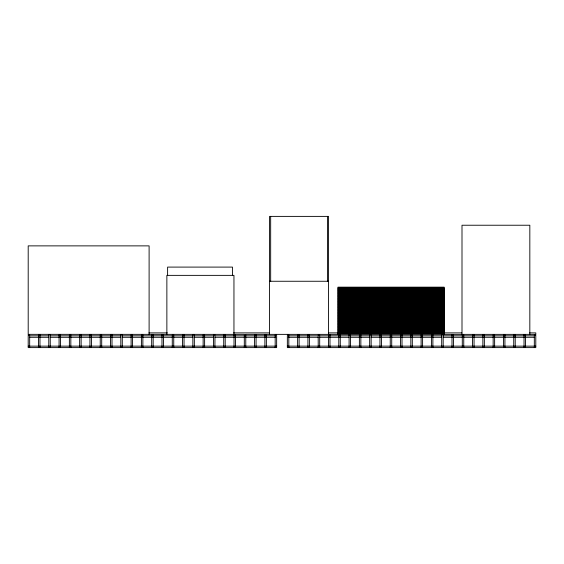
<?xml version="1.0" encoding="UTF-8"?>
<svg xmlns="http://www.w3.org/2000/svg" width="564" height="564" viewBox="0 0 564 564"><rect width="100%" height="100%" fill="white"/><g stroke="black" fill="none" stroke-linecap="round" stroke-linejoin="round"><path stroke-width="0.85" d="M269.564 281.26L328.544 281.26M337.991 287.901L444.15 287.901M337.991 288.634L444.15 288.634M337.991 289.374L444.15 289.374M337.991 290.107L444.15 290.107M337.991 290.848L444.15 290.848M337.991 291.581L444.15 291.581M337.991 292.321L444.15 292.321M337.991 293.061L444.15 293.061M337.991 293.795L444.15 293.795M337.991 294.535L444.15 294.535M337.991 295.268L444.15 295.268M337.991 296.008L444.15 296.008M337.991 296.742L444.15 296.742M337.991 297.482L444.15 297.482M337.991 298.222L444.15 298.222M337.991 298.955L444.15 298.955M337.991 299.695L444.15 299.695M337.991 300.429L444.15 300.429M337.991 301.169L444.15 301.169M337.991 301.902L444.15 301.902M337.991 302.642L444.15 302.642M337.991 303.383L444.15 303.383M337.991 304.116L444.15 304.116M337.991 304.856L444.15 304.856M337.991 305.589L444.15 305.589M337.991 306.33L444.15 306.33M337.991 307.07L444.15 307.07M337.991 307.803L444.15 307.803M337.991 308.543L444.15 308.543M337.991 309.276L444.15 309.276M337.991 310.017L444.15 310.017M337.991 310.75L444.15 310.75M337.991 311.49L444.15 311.49M337.991 312.23L444.15 312.23M337.991 312.964L444.15 312.964M337.991 313.704L444.15 313.704M337.991 314.437L444.15 314.437M337.991 315.177L444.15 315.177M337.991 315.911L444.15 315.911M337.991 316.651L444.15 316.651M337.991 317.391L444.15 317.391M337.991 318.124L444.15 318.124M337.991 318.864L444.15 318.864M337.991 319.598L444.15 319.598M337.991 320.338L444.15 320.338M337.991 321.071L444.15 321.071M337.991 321.811L444.15 321.811M337.991 322.552L444.15 322.552M337.991 323.285L444.15 323.285M337.991 324.025L444.15 324.025M337.991 324.758L444.15 324.758M337.991 325.498L444.15 325.498M337.991 326.232L444.15 326.232M337.991 326.972L444.15 326.972M337.991 327.712L444.15 327.712M337.991 328.445L444.15 328.445M337.991 329.186L444.15 329.186M337.991 329.919L444.15 329.919M337.991 330.659L444.15 330.659M337.991 331.392L444.15 331.392M337.991 332.133L444.15 332.133M148.91 332.894L167.409 332.894M233.489 332.894L269.613 332.894M328.756 332.894L461.796 332.894M529.631 332.894L535.8 332.894L535.8 334.367M337.991 333.606L444.15 333.606M244.057 334.367L28.2 334.346L28.2 245.876L149.107 245.876L149.107 334.346M245.819 334.367L534.919 334.367M29.962 335.82L48.462 335.82M120.71 335.82L50.224 335.82L50.259 347.614M122.473 335.82L192.951 335.82M194.714 335.82L213.22 335.82M275.768 335.82L214.983 335.82L214.905 347.614M288.225 335.82L318.181 335.82L318.216 347.614M319.943 335.82L349.017 335.82M350.773 335.82L369.279 335.82M371.041 335.82L441.52 335.82M443.283 335.82L534.03 335.82M29.962 337.293L48.462 337.293M50.224 337.293L120.71 337.293M122.473 337.293L192.951 337.293M194.714 337.293L213.22 337.293M214.983 337.293L275.768 337.293M288.225 337.293L318.181 337.293M319.943 337.293L349.017 337.293M350.773 337.293L369.279 337.293M371.041 337.293L441.52 337.293M443.283 337.293L534.03 337.293M28.2 346.141L276.649 346.141M287.344 346.141L535.793 346.141M535.793 335.82L535.793 347.614L287.344 347.614L287.344 335.82M534.319 335.82L534.319 347.614M529.829 334.346L529.829 225.233L462.001 225.233L462.001 334.346M525.5 335.82L525.5 347.614M524.026 335.82L524.026 347.614M515.214 335.82L515.214 347.614M513.741 335.82L513.741 347.614M504.921 335.82L504.921 347.614M503.448 335.82L503.448 347.614M494.628 335.82L494.628 347.614M493.155 335.82L493.155 347.614M484.342 335.82L484.342 347.614M482.869 335.82L482.869 347.614M474.049 335.82L474.049 347.614M472.576 335.82L472.576 347.614M463.756 335.82L463.756 347.614M462.283 335.82L462.283 347.614M453.47 335.82L453.47 347.614M451.997 335.82L451.997 347.614M444.15 334.346L444.15 287.161L337.991 287.161L337.991 334.346M443.177 335.82L443.177 347.614M441.704 335.82L441.704 347.614M432.884 335.82L432.884 347.614M431.411 335.82L431.411 347.614M422.598 335.82L422.598 347.614M421.118 335.82L421.118 347.614M412.305 335.82L412.305 347.614M410.832 335.82L410.832 347.614M402.012 335.82L402.012 347.614M400.539 335.82L400.539 347.614M391.726 335.82L391.726 347.614M390.246 335.82L390.246 347.614M381.433 335.82L381.433 347.614M379.96 335.82L379.96 347.614M371.14 335.82L371.14 347.614M369.667 335.82L369.667 347.614M360.854 335.82L360.854 347.614M359.374 335.82L359.374 347.614M350.561 335.82L350.561 347.614M349.088 335.82L349.088 347.614M340.268 335.82L340.268 347.614M338.795 335.82L338.795 347.614M329.982 335.82L329.982 347.614M328.544 334.346L328.544 216.386L269.564 216.386L269.564 334.346M328.502 335.82L328.502 347.614M327.437 216.386L327.437 281.401M319.689 335.82L319.689 347.614M309.396 335.82L309.396 347.614M307.923 335.82L307.923 347.614M299.11 335.82L299.11 347.614M297.63 335.82L297.63 347.614M288.817 335.82L288.817 347.614M276.649 335.82L276.649 347.614L28.2 347.614L28.2 335.82M275.176 335.82L275.176 347.614M270.671 216.386L270.671 281.401M266.363 335.82L266.363 347.614M264.89 335.82L264.89 347.614M256.07 335.82L256.07 347.614M254.597 335.82L254.597 347.614M245.777 335.82L245.777 347.614M244.304 335.82L244.304 347.614M235.491 335.82L235.491 347.614M233.954 334.346L233.954 275.366L166.866 275.366L166.866 334.346M234.018 335.82L234.018 347.614M232.481 275.394L232.481 267.096L167.607 267.096L167.607 275.394M225.198 335.82L225.198 347.614M223.725 335.82L223.725 347.614M213.432 335.82L213.432 347.614M204.619 335.82L204.619 347.614M203.139 335.82L203.139 347.614M194.326 335.82L194.326 347.614M192.853 335.82L192.853 347.614M184.033 335.82L184.033 347.614M182.56 335.82L182.56 347.614M173.747 335.82L173.747 347.614M172.267 335.82L172.267 347.614M163.454 335.82L163.454 347.614M161.981 335.82L161.981 347.614M153.161 335.82L153.161 347.614M151.688 335.82L151.688 347.614M142.875 335.82L142.875 347.614M141.395 335.82L141.395 347.614M132.582 335.82L132.582 347.614M131.109 335.82L131.109 347.614M122.289 335.82L122.289 347.614M120.816 335.82L120.816 347.614M112.003 335.82L112.003 347.614M110.523 335.82L110.523 347.614M101.71 335.82L101.71 347.614M100.237 335.82L100.237 347.614M91.417 335.82L91.417 347.614M89.944 335.82L89.944 347.614M81.131 335.82L81.131 347.614M79.651 335.82L79.651 347.614M70.838 335.82L70.838 347.614M69.365 335.82L69.365 347.614M60.545 335.82L60.545 347.614M59.072 335.82L59.072 347.614M48.779 335.82L48.779 347.614M39.966 335.82L39.966 347.614M38.493 335.82L38.493 347.614M29.673 335.82L29.673 347.614M298.56 334.367A0.74 0.74 0 0 1 298.56 335.791M298.003 335.721A0.74 0.74 0 0 1 298.003 334.445M308.853 334.367A0.74 0.74 0 0 1 309.375 335.27M308.289 335.721A0.74 0.74 0 0 1 308.289 334.445M288.451 334.445A0.74 0.74 0 0 1 288.451 335.721M287.365 335.27A0.74 0.74 0 0 1 287.887 334.367M319.471 334.558A0.74 0.74 0 0 1 319.471 335.601M318.427 335.601A0.74 0.74 0 0 1 318.427 334.558M329.609 334.445A0.74 0.74 0 0 1 329.609 335.721M328.53 335.27A0.74 0.74 0 0 1 329.052 334.367M339.725 334.367A0.74 0.74 0 0 1 339.725 335.791M339.161 335.721A0.74 0.74 0 0 1 339.161 334.445M350.011 334.367A0.74 0.74 0 0 1 350.533 335.27M349.454 335.721A0.74 0.74 0 0 1 349.454 334.445M360.636 334.558A0.74 0.74 0 0 1 360.636 335.601M359.592 335.601A0.74 0.74 0 0 1 359.592 334.558M370.774 334.445A0.74 0.74 0 0 1 370.774 335.721M369.695 335.27A0.74 0.74 0 0 1 370.217 334.367M381.067 334.445A0.74 0.74 0 0 1 381.067 335.721M380.503 335.791A0.74 0.74 0 0 1 380.503 334.367M391.176 334.367A0.74 0.74 0 0 1 391.698 335.27M390.619 335.721A0.74 0.74 0 0 1 390.619 334.445M401.801 334.558A0.74 0.74 0 0 1 401.801 335.601M400.757 335.601A0.74 0.74 0 0 1 400.757 334.558M411.939 334.445A0.74 0.74 0 0 1 411.939 335.721M410.853 335.27A0.74 0.74 0 0 1 411.375 334.367M422.224 334.445A0.74 0.74 0 0 1 422.224 335.721M421.668 335.791A0.74 0.74 0 0 1 421.668 334.367M432.341 334.367A0.74 0.74 0 0 1 432.863 335.27M431.777 335.721A0.74 0.74 0 0 1 431.777 334.445M443.078 334.713A0.74 0.74 0 0 1 443.078 335.453M441.915 335.601A0.74 0.74 0 0 1 441.915 334.558M453.096 334.445A0.74 0.74 0 0 1 453.096 335.721M452.018 335.27A0.74 0.74 0 0 1 452.539 334.367M463.389 334.445A0.74 0.74 0 0 1 463.389 335.721M462.832 335.791A0.74 0.74 0 0 1 462.832 334.367M473.506 334.367A0.74 0.74 0 0 1 474.021 335.27M472.942 335.721A0.74 0.74 0 0 1 472.942 334.445M484.243 334.713A0.74 0.74 0 0 1 484.243 335.453M483.08 335.601A0.74 0.74 0 0 1 483.08 334.558M494.416 334.558A0.74 0.74 0 0 1 494.416 335.601M493.183 335.27A0.74 0.74 0 0 1 493.704 334.367M504.554 334.445A0.74 0.74 0 0 1 504.554 335.721M503.99 335.791A0.74 0.74 0 0 1 503.99 334.367M514.664 334.367A0.74 0.74 0 0 1 514.664 335.791M514.107 335.721A0.74 0.74 0 0 1 514.107 334.445M525.401 334.713A0.74 0.74 0 0 1 525.401 335.453M524.245 335.601A0.74 0.74 0 0 1 524.245 334.558M535.574 334.558A0.74 0.74 0 0 1 535.574 335.601M534.418 335.453A0.74 0.74 0 0 1 534.862 334.367M39.748 334.558A0.74 0.74 0 0 1 39.748 335.601M38.592 335.453A0.74 0.74 0 0 1 38.592 334.713M49.886 334.445A0.74 0.74 0 0 1 49.886 335.721M48.807 335.27A0.74 0.74 0 0 1 49.329 334.367M29.131 334.367A0.74 0.74 0 0 1 29.575 335.453M28.419 335.601A0.74 0.74 0 0 1 28.419 334.558M60.003 334.367A0.74 0.74 0 0 1 60.003 335.791M59.439 335.721A0.74 0.74 0 0 1 59.439 334.445M70.288 334.367A0.74 0.74 0 0 1 70.81 335.27M69.576 335.601A0.74 0.74 0 0 1 69.576 334.558M80.913 334.558A0.74 0.74 0 0 1 80.913 335.601M79.75 335.453A0.74 0.74 0 0 1 79.75 334.713M91.051 334.445A0.74 0.74 0 0 1 91.051 335.721M89.972 335.27A0.74 0.74 0 0 1 90.494 334.367M101.16 334.367A0.74 0.74 0 0 1 101.16 335.791M100.603 335.721A0.74 0.74 0 0 1 100.603 334.445M111.453 334.367A0.74 0.74 0 0 1 111.975 335.27M110.897 335.721A0.74 0.74 0 0 1 110.897 334.445M122.078 334.558A0.74 0.74 0 0 1 122.078 335.601M121.034 335.601A0.74 0.74 0 0 1 121.034 334.558M132.216 334.445A0.74 0.74 0 0 1 132.216 335.721M131.13 335.27A0.74 0.74 0 0 1 131.652 334.367M142.325 334.367A0.74 0.74 0 0 1 142.325 335.791M141.768 335.721A0.74 0.74 0 0 1 141.768 334.445M152.618 334.367A0.74 0.74 0 0 1 153.14 335.27M152.054 335.721A0.74 0.74 0 0 1 152.054 334.445M163.236 334.558A0.74 0.74 0 0 1 163.236 335.601M162.192 335.601A0.74 0.74 0 0 1 162.192 334.558M173.374 334.445A0.74 0.74 0 0 1 173.374 335.721M172.295 335.27A0.74 0.74 0 0 1 172.817 334.367M183.667 334.445A0.74 0.74 0 0 1 183.667 335.721M182.926 335.721A0.74 0.74 0 0 1 182.926 334.445M193.776 334.367A0.74 0.74 0 0 1 194.298 335.27M193.219 335.721A0.74 0.74 0 0 1 193.219 334.445M204.401 334.558A0.74 0.74 0 0 1 204.401 335.601M203.357 335.601A0.74 0.74 0 0 1 203.357 334.558M214.539 334.445A0.74 0.74 0 0 1 214.539 335.721M213.46 335.27A0.74 0.74 0 0 1 213.982 334.367M224.832 334.445A0.74 0.74 0 0 1 224.832 335.721M224.268 335.791A0.74 0.74 0 0 1 224.268 334.367M234.941 334.367A0.74 0.74 0 0 1 235.463 335.27M234.384 335.721A0.74 0.74 0 0 1 234.384 334.445M245.566 334.558A0.74 0.74 0 0 1 245.566 335.601M244.522 335.601A0.74 0.74 0 0 1 244.522 334.558M255.703 334.445A0.74 0.74 0 0 1 255.703 335.721M254.618 335.27A0.74 0.74 0 0 1 255.139 334.367M265.989 334.445A0.74 0.74 0 0 1 265.989 335.721M265.433 335.791A0.74 0.74 0 0 1 265.433 334.367M276.106 334.367A0.74 0.74 0 0 1 276.628 335.27M275.549 335.721A0.74 0.74 0 0 1 275.549 334.445"/></g></svg>
